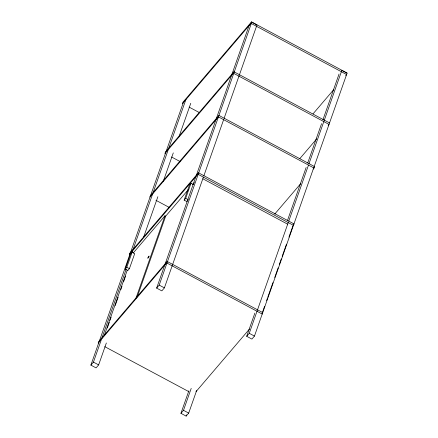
<?xml version="1.0" encoding="UTF-8"?>
<svg xmlns="http://www.w3.org/2000/svg" width="438" height="438" viewBox="0 0 438 438"><rect width="100%" height="100%" fill="white"/><g stroke="black" fill="none" stroke-linecap="round" stroke-linejoin="round"><path stroke-width="0.66" d="M106.352 342.987L98.638 364.898L96.075 367.898L90.88 365.117L183.237 102.842M125.241 269.118L130.54 254.073L132.101 252.239L134.701 253.629L129.402 268.675L127.841 270.509L125.241 269.118L126.806 267.284L168.099 150.108M90.88 365.117L93.442 362.116L101.156 340.206M101.611 338.913L126.117 269.321M168.553 148.816L186.03 99.202L184.321 101.2M104.244 335.546L127.283 270.126M107.305 328.035L109.336 322.264M110.015 320.342L111.142 317.134M115.205 305.587L118.145 297.249M120.855 289.551L121.983 286.348M123.565 281.858L125.597 276.082M143.571 237.303L157.866 196.706M163.314 181.239L173.295 152.889M179.197 136.13L190.771 103.269M135.846 298.535L164.984 215.797L165.674 216.169L188.198 189.791M137.214 296.986L165.674 216.169M184.146 200.122L185.712 198.294L188.307 199.684L186.747 201.513L184.146 200.122L189.446 185.077L191.012 183.248L193.607 184.639M185.712 198.294L191.012 183.248M203.424 177.045L164.392 287.881L161.83 290.881L156.634 288.1L231.297 76.092M231.751 74.805L248.998 25.831M167.168 261.448L98.676 341.656L98.161 343.118L166.654 262.904L167.168 261.448L262.762 312.617M198.441 172.769L129.955 252.983L129.44 254.445L197.927 174.231L198.441 172.769L294.04 223.944L292.644 226.441M233.958 71.777L165.471 151.991L164.956 153.453L233.443 73.239L233.958 71.777L329.557 122.947M251.521 21.9L183.035 102.114L182.52 103.576L251.007 23.362L251.521 21.9L347.12 73.069L314.134 166.61M156.634 288.1L159.197 285.1L198.228 174.264M198.682 172.977L251.784 22.185L256.98 24.966L224.075 118.402M203.878 175.758L223.621 119.694M196.635 390.548L188.69 413.1L186.128 416.1L180.932 413.319L188.877 390.767M180.932 413.319L183.495 410.318L191.214 388.407M186.128 416.1L186.583 414.813M313.679 167.896L254.451 336.088L251.888 339.089L246.693 336.307L254.861 313.11M287.536 220.314L306.146 167.475M307.733 162.963L321.58 123.653M322.937 119.788L339.05 74.033M246.693 336.307L249.255 333.307L288.286 222.466M288.741 221.179L308.483 165.115M308.938 163.828L341.843 70.392L347.038 73.173M262.088 313.411L264.568 306.354M266.605 300.583L267.279 298.656M267.733 297.375L272.929 282.625M274.736 277.489L278.125 267.87M279.252 264.661L281.284 258.891M282.187 256.323L286.479 244.141M288.965 237.084L292.579 226.818M314.03 168.05L314.544 166.588L218.945 115.418L150.458 195.633L149.944 197.089L218.431 116.88L314.03 168.05L313.148 169.084M249.222 25.185L250.076 24.183M250.93 23.187L251.784 22.185M164.984 215.797L133.382 252.808L133.727 252.994M192.616 184.617L194.379 182.547M313.028 113.864L333.794 89.538M345.724 75.566L346.606 74.531L251.007 23.362M299.882 158.561L316.669 138.901M328.161 125.443L329.042 124.408L233.443 73.239M313.663 167.623L314.544 166.588M274.703 214.105L300.775 183.571M195.972 391.703L249.436 329.086M189.134 107.113L199.356 112.588M171.57 156.99L179.985 161.496M197.927 174.231L293.526 225.406M202.854 178.792L287.761 224.24M155.955 200.308L169.183 207.388M166.654 262.904L262.247 314.079M126.806 267.284L129.402 268.675M159.197 285.1L164.392 287.881M249.255 333.307L254.451 336.088M104.775 346.661L188.953 391.714M93.442 362.116L98.638 364.898M183.495 410.318L188.69 413.1M147.814 258.075C149.177 258.157 149.889 253.399 147.814 258.075"/></g></svg>
